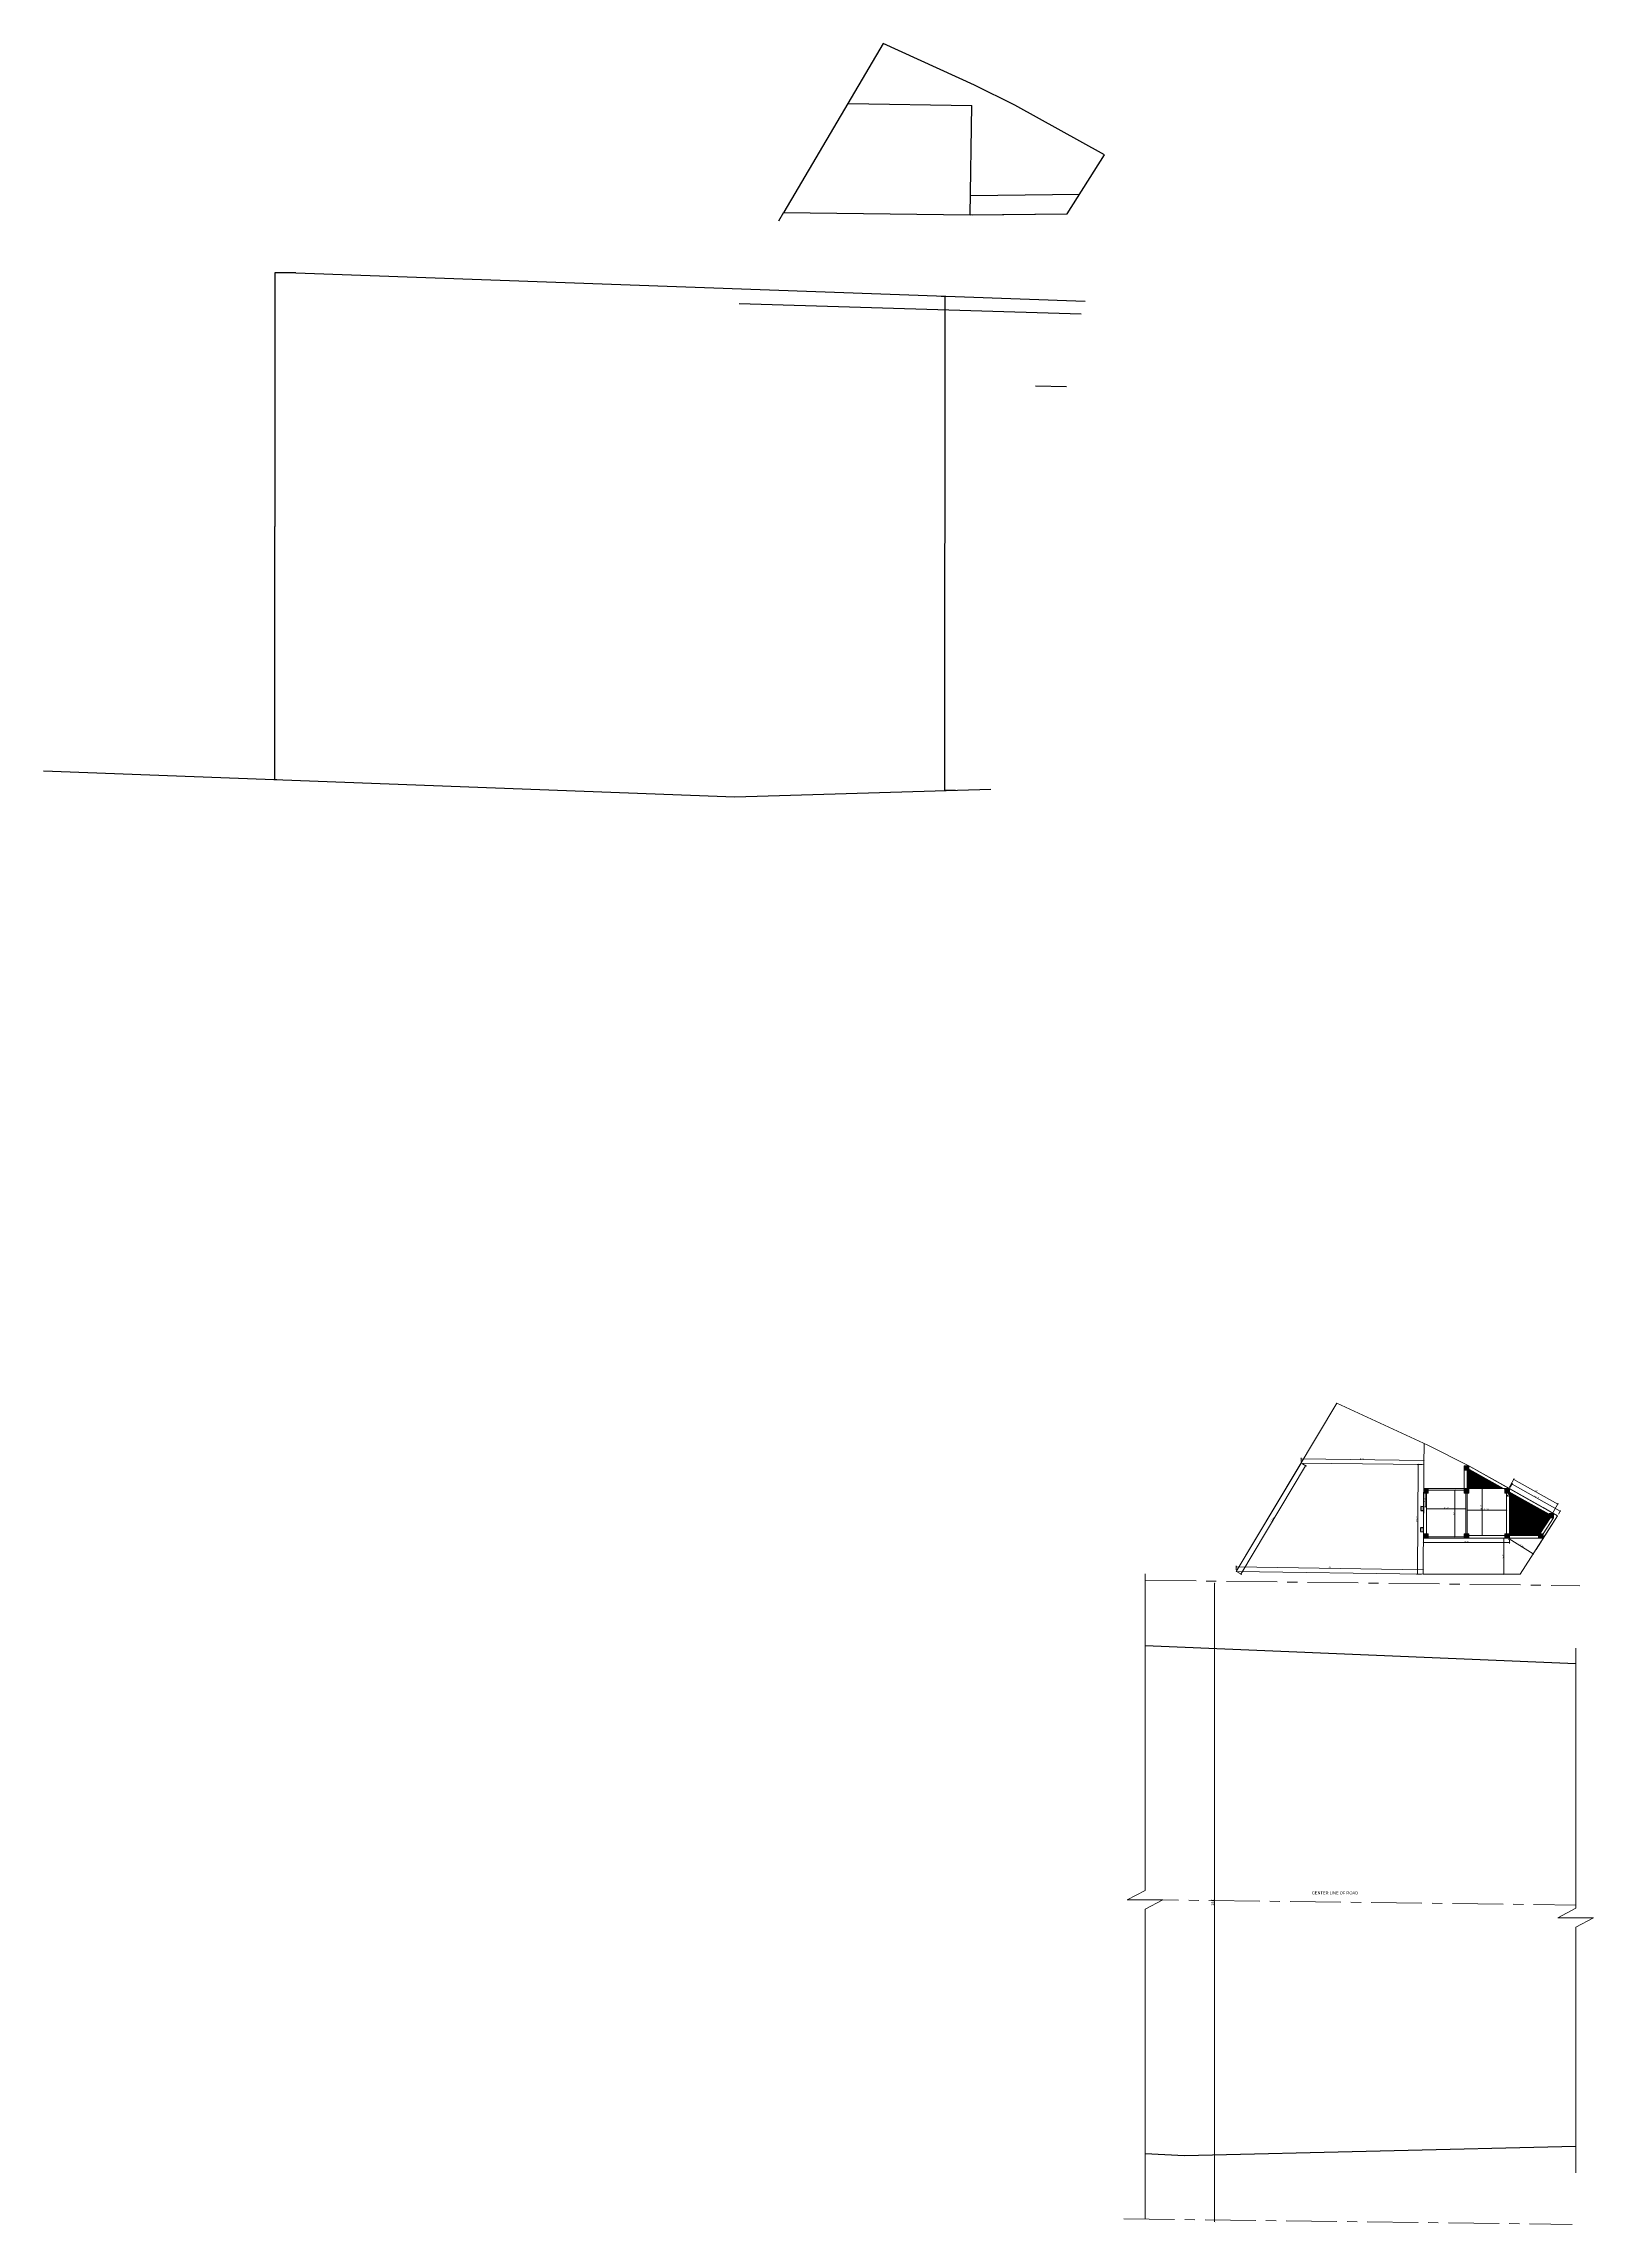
# Model space of a CAD drawing. Header units: inches. Extents: x 4069 to 291496, y -47643 to 12535.
# Drawn here: x 102316 to 107090, y -11357 to -4638 of the extents above; entities that cross this region are included whole.
import ezdxf

# ---------------------------------------------------------------- set-up
doc = ezdxf.new("R2010")
doc.units = ezdxf.units.IN
doc.header["$LTSCALE"] = 5
doc.header["$MEASUREMENT"] = 0
doc.linetypes.add('CENTER', pattern=[2, 1.25, -0.25, 0.25, -0.25])
doc.layers.add('A-WALL', color=7, linetype='Continuous', lineweight=9)
doc.layers.add('DOOR', color=62, linetype='Continuous', lineweight=0)
for name, color, linetype in [('DIM', 5, 'Continuous'), ('TEXT', 6, 'Continuous'), ('WALL', 7, 'Continuous')]:
    doc.layers.add(name, color=color, linetype=linetype)
doc.layers.add('dim line', color=7, linetype='Continuous', lineweight=15, true_color=0xfab2b2)
doc.styles.get("Standard").update_dxf_attribs({"font": 'arial.ttf'})
doc.styles.add('tt', font='stylu.ttf', dxfattribs={"height": 8})
doc.dimstyles.new('Copy(2) of STANDARD', dxfattribs={"dimtxt": 2, "dimasz": 4, "dimexe": 0, "dimexo": 0, "dimgap": 2, "dimtad": 1, "dimdec": 0, "dimzin": 0, "dimdsep": 46, "dimlunit": 3, "dimtxsty": 'tt', "dimblk": 'ARCHTICK', "dimcen": 0.0505, "dimse1": 1, "dimse2": 1, "dimclrd": 5, "dimclre": 5, "dimclrt": 7, "dimadec": 1, "dimazin": 0, "dimtm": 1e-09, "dimtfac": 1, "dimtdec": 0, "dimtofl": 0, "dimtmove": 1, "dimatfit": 3, "dimfxl": 1, "dimtolj": 2, "dimtzin": 0, "dimlwd": 13, "dimarcsym": 0})
doc.dimstyles.get("Standard").update_dxf_attribs({"dimtxt": 0.18, "dimasz": 0.18, "dimexe": 0.18, "dimexo": 0.0625, "dimgap": 0.09, "dimtad": 0, "dimtih": 1, "dimtoh": 1, "dimdec": 4, "dimzin": 0, "dimdsep": 46, "dimtxsty": 'Standard', "dimcen": 0.09, "dimadec": 0, "dimazin": 0, "dimtfac": 1, "dimtdec": 4, "dimtofl": 0, "dimtmove": 0, "dimatfit": 3, "dimfxl": 1, "dimtolj": 1, "dimtzin": 0, "dimarcsym": 0})
doc.dimstyles.new('Standard$0', dxfattribs={"dimtxt": 6, "dimasz": 4, "dimexe": 3, "dimexo": 6, "dimgap": 3, "dimtad": 1, "dimdec": 1, "dimzin": 0, "dimdsep": 46, "dimlunit": 4, "dimtxsty": 'Standard', "dimcen": 0.09, "dimclrd": 6, "dimclre": 6, "dimclrt": 7, "dimadec": 0, "dimazin": 0, "dimtfac": 1, "dimtdec": 1, "dimtix": 1, "dimtofl": 0, "dimtmove": 1, "dimatfit": 3, "dimfxl": 1, "dimtolj": 1, "dimtzin": 0, "dimlwd": 18, "dimlwe": 18, "dimarcsym": 0})
pattern_1 = [(45, (26690.76118, -7671.2329), (-0.08838834765, 0.08838834765), [])]

# ---------------------------------------------------------------- blocks, each defined once
blk = doc.blocks.new('*D2720')
at = {"color": 0, "lineweight": -2, "transparency": 16777216}
for p, q in [((103093.3, -5344.1), (103028.7, -5344.1)), ((103028.8, -5344.3), (103028.8, -6125)), ((103028.8, -6906.2), (103028.8, -6125.4)), ((103035, -6906.3), (103028.7, -6906.3))]:
    blk.add_line(p, q, dxfattribs=at)
at = {"color": 0, "transparency": 16777216}
for points in [[(103028.8, -5344.3), (103028.9, -5344.3), (103028.8, -5344.1)], [(103028.8, -6906.2), (103028.9, -6906.2), (103028.8, -6906.3)]]:
    blk.add_solid(points, dxfattribs=at)
at = {"layer": 'Defpoints', "color": 0, "transparency": 16777216}
for p in [(103093.4, -5344.1, -5.6), (103028.8, -6906.3), (103035.1, -6906.3, 1.5)]:
    blk.add_point(p, dxfattribs=at)
at = {"color": 0, "transparency": 16777216, "insert": (103028.8, -6125.2), "char_height": 0.18, "attachment_point": 5}
blk.add_mtext('\\A1;1562.2656', dxfattribs=at)
blk = doc.blocks.new('*D2721')
at = {"color": 0, "lineweight": -2, "transparency": 16777216}
for p, q in [((105081.7, -5415.3), (105093, -5415.3)), ((105092.9, -5415.5), (105092.9, -6177.2)), ((105092.9, -6939.2), (105092.9, -6177.5)), ((105125.6, -6939.4), (105092.7, -6939.4))]:
    blk.add_line(p, q, dxfattribs=at)
at = {"color": 0, "transparency": 16777216}
for points in [[(105092.8, -5415.5), (105092.9, -5415.5), (105092.9, -5415.3)], [(105092.8, -6939.2), (105092.9, -6939.2), (105092.9, -6939.4)]]:
    blk.add_solid(points, dxfattribs=at)
at = {"layer": 'Defpoints', "color": 0, "transparency": 16777216}
for p in [(105081.6, -5415.3, -47.3), (105092.9, -6939.4), (105125.6, -6939.4, 1.5)]:
    blk.add_point(p, dxfattribs=at)
at = {"color": 0, "transparency": 16777216, "insert": (105092.9, -6177.3), "char_height": 0.18, "attachment_point": 5}
blk.add_mtext('\\A1;1524.0577', dxfattribs=at)
blk = doc.blocks.new('_ArchTick')
at = {"color": 0, "linetype": 'ByBlock', "const_width": 0.15}
blk.add_lwpolyline([(-0.5, -0.5), (0.5, 0.5)], dxfattribs=at)
blk = doc.blocks.new('*D2741')
at = {"layer": 'Defpoints', "color": 0, "ltscale": 5, "transparency": 16777216}
for p in [(106379.5, -9380.8), (105923.7, -11348.7), (106355.2, -11348.7)]:
    blk.add_point(p, dxfattribs=at)
at = {"layer": 'DIM', "color": 5, "lineweight": 13, "ltscale": 5, "transparency": 16777216}
blk.add_line((105923.7, -9380.8), (105923.7, -11348.7), dxfattribs=at)
at = {"layer": 'DIM', "color": 5, "lineweight": 13, "ltscale": 5, "transparency": 16777216, "xscale": 4, "yscale": 4, "zscale": 4}
for p, rotation in [((105923.7, -9380.8), 90), ((105923.7, -11348.7), 270)]:
    blk.add_blockref('_ArchTick', p, dxfattribs=dict(at, rotation=rotation))
at = {"layer": 'DIM', "color": 7, "ltscale": 5, "transparency": 16777216, "insert": (105917.5, -10364.7), "char_height": 8, "attachment_point": 5, "rotation": 90, "style": 'tt'}
blk.add_mtext("\\A2;164'", dxfattribs=at)
blk = doc.blocks.new('oblique')
at = {"color": 0, "lineweight": -2}
blk.add_line((0.25, 0.25), (-0.25, -0.25), dxfattribs=at)
at = {"layer": 'dim line', "lineweight": 9}
for p, q in [((-0.4375, 0), (0.4375, 0)), ((0, 0.4375), (0, -0.4375))]:
    blk.add_line(p, q, dxfattribs=at)
blk = doc.blocks.new('*D2732')
at = {"layer": 'A-WALL', "color": 47, "lineweight": 0, "ltscale": 5, "transparency": 16777216}
for p, q in [((106826.1, -9243), (106812, -9243)), ((106826.1, -9353.6), (106812, -9353.6))]:
    blk.add_line(p, q, dxfattribs=at)
at = {"layer": 'A-WALL', "color": 33, "lineweight": 0, "ltscale": 5, "transparency": 16777216}
blk.add_line((106815, -9243), (106815, -9353.6), dxfattribs=at)
at = {"layer": 'Defpoints', "color": 0, "ltscale": 5, "transparency": 16777216}
for p in [(106831.1, -9243, -58.2), (106815, -9353.6), (106831.1, -9353.6, -58.2)]:
    blk.add_point(p, dxfattribs=at)
at = {"layer": 'A-WALL', "color": 33, "lineweight": 0, "ltscale": 5, "transparency": 16777216, "xscale": 2, "yscale": 2, "zscale": 2}
for p, rotation in [((106815, -9243), 90), ((106815, -9353.6), 270)]:
    blk.add_blockref('oblique', p, dxfattribs=dict(at, rotation=rotation))
at = {"layer": 'A-WALL', "color": 7, "ltscale": 5, "transparency": 16777216, "insert": (106812.2, -9298.3), "char_height": 4.5, "attachment_point": 5, "rotation": 90}
blk.add_mtext('\\A1;9\'-3"', dxfattribs=at)
blk = doc.blocks.new('_OBLIQUE')
at = {"color": 0, "linetype": 'ByBlock'}
blk.add_line((-0.5, -0.5), (0.5, 0.5), dxfattribs=at)
blk = doc.blocks.new('*D2733')
at = {"layer": 'A-WALL', "color": 47, "lineweight": 0, "ltscale": 5, "transparency": 16777216}
for p, q in [((106834.5, -9085.7), (106841.3, -9073.6)), ((106982.8, -9168.9), (106989.5, -9156.9))]:
    blk.add_line(p, q, dxfattribs=at)
at = {"layer": 'A-WALL', "color": 33, "lineweight": 0, "ltscale": 5, "transparency": 16777216}
blk.add_line((106839.8, -9076.3), (106988.1, -9159.5), dxfattribs=at)
at = {"layer": 'Defpoints', "color": 0, "ltscale": 5, "transparency": 16777216}
for p in [(106832.1, -9090, -58.2), (106980.3, -9173.3, -58.2), (106988.1, -9159.5)]:
    blk.add_point(p, dxfattribs=at)
at = {"layer": 'A-WALL', "color": 33, "lineweight": 0, "ltscale": 5, "transparency": 16777216, "xscale": 2, "yscale": 2, "zscale": 2}
for p, rotation in [((106839.8, -9076.3), 150.6791819765451), ((106988.1, -9159.5), 330.6791819765451)]:
    blk.add_blockref('oblique', p, dxfattribs=dict(at, rotation=rotation))
at = {"layer": 'A-WALL', "color": 7, "ltscale": 5, "transparency": 16777216, "insert": (106915.3, -9115.5), "char_height": 4.5, "attachment_point": 5, "rotation": 330.67918}
blk.add_mtext('\\A1;14\'-2"', dxfattribs=at)
blk = doc.blocks.new('*D2734')
at = {"layer": 'A-WALL', "color": 47, "lineweight": 0, "ltscale": 5, "transparency": 16777216}
for p, q in [((106634.1, -9094.5), (106667, -9094.5)), ((106634.1, -9238.5), (106667, -9238.5))]:
    blk.add_line(p, q, dxfattribs=at)
at = {"layer": 'A-WALL', "color": 33, "lineweight": 0, "ltscale": 5, "transparency": 16777216}
blk.add_line((106664, -9094.5), (106664, -9238.5), dxfattribs=at)
at = {"layer": 'Defpoints', "color": 0, "ltscale": 5, "transparency": 16777216}
for p in [(106629.1, -9094.5, -58.2), (106629.1, -9238.5, -58.2), (106664, -9238.5)]:
    blk.add_point(p, dxfattribs=at)
at = {"layer": 'A-WALL', "color": 33, "lineweight": 0, "ltscale": 5, "transparency": 16777216, "xscale": 2, "yscale": 2, "zscale": 2}
for p, rotation in [((106664, -9094.5), 90), ((106664, -9238.5), 270)]:
    blk.add_blockref('oblique', p, dxfattribs=dict(at, rotation=rotation))
at = {"layer": 'A-WALL', "color": 7, "ltscale": 5, "transparency": 16777216, "insert": (106661.2, -9166.5), "char_height": 4.5, "attachment_point": 5, "rotation": 90}
blk.add_mtext("\\A1;12'", dxfattribs=at)
blk = doc.blocks.new('*D2735')
at = {"layer": 'A-WALL', "color": 47, "lineweight": 0, "ltscale": 5, "transparency": 16777216}
for p, q in [((106576.4, -9161.5), (106576.4, -9149.7)), ((106697.3, -9161.5), (106697.3, -9149.7))]:
    blk.add_line(p, q, dxfattribs=at)
at = {"layer": 'A-WALL', "color": 33, "lineweight": 0, "ltscale": 5, "transparency": 16777216}
blk.add_line((106576.4, -9152.7), (106697.3, -9152.7), dxfattribs=at)
at = {"layer": 'Defpoints', "color": 0, "ltscale": 5, "transparency": 16777216}
for p in [(106576.4, -9166.5, -58.2), (106697.3, -9152.7), (106697.3, -9166.5, -58.2)]:
    blk.add_point(p, dxfattribs=at)
at = {"layer": 'A-WALL', "color": 33, "lineweight": 0, "ltscale": 5, "transparency": 16777216, "xscale": 2, "yscale": 2, "zscale": 2, "rotation": 180}
blk.add_blockref('oblique', (106576.4, -9152.7), dxfattribs=at)
at = {"layer": 'A-WALL', "color": 33, "lineweight": 0, "ltscale": 5, "transparency": 16777216, "xscale": 2, "yscale": 2, "zscale": 2}
blk.add_blockref('oblique', (106697.3, -9152.7), dxfattribs=at)
at = {"layer": 'A-WALL', "color": 7, "ltscale": 5, "transparency": 16777216, "insert": (106636.8, -9149.9), "char_height": 4.5, "attachment_point": 5}
blk.add_mtext('\\A1;10\'-1"', dxfattribs=at)
blk = doc.blocks.new('*D2736')
at = {"layer": 'A-WALL', "color": 33, "lineweight": 0, "ltscale": 5, "transparency": 16777216}
blk.add_line((106701.8, -9156.5), (106823.1, -9156.5), dxfattribs=at)
at = {"layer": 'A-WALL', "color": 47, "lineweight": 0, "ltscale": 5, "transparency": 16777216}
for p, q in [((106701.8, -9157.7), (106701.8, -9159.5)), ((106823.1, -9157.7), (106823.1, -9159.5))]:
    blk.add_line(p, q, dxfattribs=at)
at = {"layer": 'Defpoints', "color": 0, "ltscale": 5, "transparency": 16777216}
for p in [(106701.8, -9152.7, -58.2), (106823.1, -9152.7, -58.2), (106823.1, -9156.5)]:
    blk.add_point(p, dxfattribs=at)
at = {"layer": 'A-WALL', "color": 33, "lineweight": 0, "ltscale": 5, "transparency": 16777216, "xscale": 2, "yscale": 2, "zscale": 2, "rotation": 180}
blk.add_blockref('oblique', (106701.8, -9156.5), dxfattribs=at)
at = {"layer": 'A-WALL', "color": 33, "lineweight": 0, "ltscale": 5, "transparency": 16777216, "xscale": 2, "yscale": 2, "zscale": 2}
blk.add_blockref('oblique', (106823.1, -9156.5), dxfattribs=at)
at = {"layer": 'A-WALL', "color": 7, "ltscale": 5, "transparency": 16777216, "insert": (106762.4, -9153.7), "char_height": 4.5, "attachment_point": 5}
blk.add_mtext('\\A1;10\'-1"', dxfattribs=at)
blk = doc.blocks.new('*D2737')
at = {"layer": 'A-WALL', "color": 47, "lineweight": 0, "ltscale": 5, "transparency": 16777216}
for p, q in [((106759.9, -9062.6), (106744.8, -9062.6)), ((106755, -9234), (106744.8, -9234))]:
    blk.add_line(p, q, dxfattribs=at)
at = {"layer": 'A-WALL', "color": 33, "lineweight": 0, "ltscale": 5, "transparency": 16777216}
blk.add_line((106747.8, -9234), (106747.8, -9062.6), dxfattribs=at)
at = {"layer": 'Defpoints', "color": 0, "ltscale": 5, "transparency": 16777216}
for p in [(106747.8, -9062.6), (106764.9, -9062.6, -58.2), (106760, -9234, -58.2)]:
    blk.add_point(p, dxfattribs=at)
at = {"layer": 'A-WALL', "color": 33, "lineweight": 0, "ltscale": 5, "transparency": 16777216, "xscale": 2, "yscale": 2, "zscale": 2}
for p, rotation in [((106747.8, -9062.6), 90), ((106747.8, -9234), 270)]:
    blk.add_blockref('oblique', p, dxfattribs=dict(at, rotation=rotation))
at = {"layer": 'A-WALL', "color": 7, "ltscale": 5, "transparency": 16777216, "insert": (106745, -9148.3), "char_height": 4.5, "attachment_point": 5, "rotation": 90}
blk.add_mtext('\\A1;14\'-3"', dxfattribs=at)
blk = doc.blocks.new('*D2746')
at = {"layer": 'A-WALL', "color": 47, "lineweight": 0, "ltscale": 5, "transparency": 16777216}
for p, q in [((106832.1, -9229), (106832.1, -9221.8)), ((106921.9, -9229), (106921.9, -9221.8))]:
    blk.add_line(p, q, dxfattribs=at)
at = {"layer": 'A-WALL', "color": 33, "lineweight": 0, "ltscale": 5, "transparency": 16777216}
blk.add_line((106921.9, -9224.8), (106832.1, -9224.8), dxfattribs=at)
at = {"layer": 'Defpoints', "color": 0, "ltscale": 5, "transparency": 16777216}
for p in [(106832.1, -9224.8), (106832.1, -9234, -58.2), (106921.9, -9234, -58.2)]:
    blk.add_point(p, dxfattribs=at)
at = {"layer": 'A-WALL', "color": 33, "lineweight": 0, "ltscale": 5, "transparency": 16777216, "xscale": 2, "yscale": 2, "zscale": 2, "rotation": 180}
blk.add_blockref('oblique', (106832.1, -9224.8), dxfattribs=at)
at = {"layer": 'A-WALL', "color": 33, "lineweight": 0, "ltscale": 5, "transparency": 16777216, "xscale": 2, "yscale": 2, "zscale": 2}
blk.add_blockref('oblique', (106921.9, -9224.8), dxfattribs=at)
at = {"layer": 'A-WALL', "color": 7, "ltscale": 5, "transparency": 16777216, "insert": (106877, -9222), "char_height": 4.5, "attachment_point": 5}
blk.add_mtext('\\A1;7\'-6"', dxfattribs=at)
blk = doc.blocks.new('*D2739')
at = {"layer": 'A-WALL', "color": 47, "lineweight": 0, "ltscale": 5, "transparency": 16777216}
for p, q in [((106829.4, -9247.2), (106829.7, -9246.7)), ((106903.2, -9294.3), (106903.5, -9293.8))]:
    blk.add_line(p, q, dxfattribs=at)
at = {"layer": 'A-WALL', "color": 33, "lineweight": 0, "ltscale": 5, "transparency": 16777216}
blk.add_line((106831.3, -9244.2), (106905.1, -9291.2), dxfattribs=at)
at = {"layer": 'Defpoints', "color": 0, "ltscale": 5, "transparency": 16777216}
for p in [(106832.1, -9243, -58.2), (106905.1, -9291.2), (106905.9, -9290.1, -58.2)]:
    blk.add_point(p, dxfattribs=at)
at = {"layer": 'A-WALL', "color": 33, "lineweight": 0, "ltscale": 5, "transparency": 16777216, "xscale": 2, "yscale": 2, "zscale": 2}
for p, rotation in [((106831.3, -9244.2), 147.4840471670219), ((106905.1, -9291.2), 327.4840471670219)]:
    blk.add_blockref('oblique', p, dxfattribs=dict(at, rotation=rotation))
at = {"layer": 'A-WALL', "color": 7, "ltscale": 5, "transparency": 16777216, "insert": (106869.7, -9265.4), "char_height": 4.5, "attachment_point": 5, "rotation": 327.48405}
blk.add_mtext('\\A1;7\'-4"', dxfattribs=at)
blk = doc.blocks.new('*D2743')
at = {"layer": 'A-WALL', "color": 47, "lineweight": 0, "ltscale": 5, "transparency": 16777216}
for p, q in [((106888, -9134.6), (106866, -9134.6)), ((106872, -9234), (106866, -9234))]:
    blk.add_line(p, q, dxfattribs=at)
at = {"layer": 'A-WALL', "color": 33, "lineweight": 0, "ltscale": 5, "transparency": 16777216}
blk.add_line((106869, -9134.6), (106869, -9234), dxfattribs=at)
at = {"layer": 'Defpoints', "color": 0, "ltscale": 5, "transparency": 16777216}
for p in [(106893, -9134.6, -58.2), (106869, -9234), (106877, -9234, -58.2)]:
    blk.add_point(p, dxfattribs=at)
at = {"layer": 'A-WALL', "color": 33, "lineweight": 0, "ltscale": 5, "transparency": 16777216, "xscale": 2, "yscale": 2, "zscale": 2}
for p, rotation in [((106869, -9134.6), 90), ((106869, -9234), 270)]:
    blk.add_blockref('oblique', p, dxfattribs=dict(at, rotation=rotation))
at = {"layer": 'A-WALL', "color": 7, "ltscale": 5, "transparency": 16777216, "insert": (106866.2, -9184.3), "char_height": 4.5, "attachment_point": 5, "rotation": 90}
blk.add_mtext('\\A1;8\'-3"', dxfattribs=at)
blk = doc.blocks.new('*D2744')
at = {"layer": 'A-WALL', "color": 47, "lineweight": 0, "ltscale": 5, "transparency": 16777216}
for p, q in [((106829.6, -9104.7), (106824.4, -9114)), ((106951.5, -9173.2), (106946.3, -9182.4))]:
    blk.add_line(p, q, dxfattribs=at)
at = {"layer": 'A-WALL', "color": 33, "lineweight": 0, "ltscale": 5, "transparency": 16777216}
blk.add_line((106825.9, -9111.4), (106947.8, -9179.8), dxfattribs=at)
at = {"layer": 'Defpoints', "color": 0, "ltscale": 5, "transparency": 16777216}
for p in [(106832.1, -9100.3, -58.2), (106947.8, -9179.8), (106954, -9168.8, -58.2)]:
    blk.add_point(p, dxfattribs=at)
at = {"layer": 'A-WALL', "color": 33, "lineweight": 0, "ltscale": 5, "transparency": 16777216, "xscale": 2, "yscale": 2, "zscale": 2}
for p, rotation in [((106825.9, -9111.4), 150.6791819765457), ((106947.8, -9179.8), 330.6791819765457)]:
    blk.add_blockref('oblique', p, dxfattribs=dict(at, rotation=rotation))
at = {"layer": 'A-WALL', "color": 7, "ltscale": 5, "transparency": 16777216, "insert": (106888.2, -9143.2), "char_height": 4.5, "attachment_point": 5, "rotation": 330.67918}
blk.add_mtext('\\A1;11\'-8"', dxfattribs=at)
blk = doc.blocks.new('*D2740')
at = {"layer": 'A-WALL', "color": 47, "lineweight": 0, "ltscale": 5, "transparency": 16777216}
for p, q in [((106827.5, -9092.7), (106846.5, -9058.8)), ((106963.4, -9169), (106982.4, -9135.1))]:
    blk.add_line(p, q, dxfattribs=at)
at = {"layer": 'A-WALL', "color": 33, "lineweight": 0, "ltscale": 5, "transparency": 16777216}
blk.add_line((106845.1, -9061.4), (106981, -9137.7), dxfattribs=at)
at = {"layer": 'Defpoints', "color": 0, "ltscale": 5, "transparency": 16777216}
for p in [(106825.1, -9097, -58.2), (106981, -9137.7), (106961, -9173.3, -58.2)]:
    blk.add_point(p, dxfattribs=at)
at = {"layer": 'A-WALL', "color": 33, "lineweight": 0, "ltscale": 5, "transparency": 16777216, "xscale": 2, "yscale": 2, "zscale": 2}
for p, rotation in [((106845.1, -9061.4), 150.6791819765482), ((106981, -9137.7), 330.6791819765483)]:
    blk.add_blockref('oblique', p, dxfattribs=dict(at, rotation=rotation))
at = {"layer": 'A-WALL', "color": 7, "ltscale": 5, "transparency": 16777216, "insert": (106914.4, -9097.1), "char_height": 4.5, "attachment_point": 5, "rotation": 330.67918}
blk.add_mtext("\\A1;13'", dxfattribs=at)
blk = doc.blocks.new('*D2745')
at = {"layer": 'A-WALL', "color": 47, "lineweight": 0, "ltscale": 5, "transparency": 16777216}
for p, q in [((106566.9, -9248), (106566.9, -9259)), ((106832.1, -9248), (106832.1, -9259))]:
    blk.add_line(p, q, dxfattribs=at)
at = {"layer": 'A-WALL', "color": 33, "lineweight": 0, "ltscale": 5, "transparency": 16777216}
blk.add_line((106566.9, -9256), (106832.1, -9256), dxfattribs=at)
at = {"layer": 'Defpoints', "color": 0, "ltscale": 5, "transparency": 16777216}
for p in [(106566.9, -9243, -58.2), (106832.1, -9243, -58.2), (106832.1, -9256)]:
    blk.add_point(p, dxfattribs=at)
at = {"layer": 'A-WALL', "color": 33, "lineweight": 0, "ltscale": 5, "transparency": 16777216, "xscale": 2, "yscale": 2, "zscale": 2, "rotation": 180}
blk.add_blockref('oblique', (106566.9, -9256), dxfattribs=at)
at = {"layer": 'A-WALL', "color": 33, "lineweight": 0, "ltscale": 5, "transparency": 16777216, "xscale": 2, "yscale": 2, "zscale": 2}
blk.add_blockref('oblique', (106832.1, -9256), dxfattribs=at)
at = {"layer": 'A-WALL', "color": 7, "ltscale": 5, "transparency": 16777216, "insert": (106699.5, -9253.2), "char_height": 4.5, "attachment_point": 5}
blk.add_mtext('\\A1;22\'-1"', dxfattribs=at)
blk = doc.blocks.new('*D2738')
at = {"layer": 'A-WALL', "color": 47, "lineweight": 0, "ltscale": 5, "transparency": 16777216}
for p, q in [((106571.8, -9104), (106571.2, -9104)), ((106571.8, -9145.7), (106571.2, -9145.7))]:
    blk.add_line(p, q, dxfattribs=at)
at = {"layer": 'A-WALL', "color": 33, "lineweight": 0, "ltscale": 5, "transparency": 16777216}
blk.add_line((106574.2, -9104), (106574.2, -9145.7), dxfattribs=at)
at = {"layer": 'Defpoints', "color": 0, "ltscale": 5, "transparency": 16777216}
for p in [(106576.8, -9104, -58.2), (106574.2, -9145.7), (106576.8, -9145.7, -58.2)]:
    blk.add_point(p, dxfattribs=at)
at = {"layer": 'A-WALL', "color": 33, "lineweight": 0, "ltscale": 5, "transparency": 16777216, "xscale": 2, "yscale": 2, "zscale": 2}
for p, rotation in [((106574.2, -9104), 90), ((106574.2, -9145.7), 270)]:
    blk.add_blockref('oblique', p, dxfattribs=dict(at, rotation=rotation))
at = {"layer": 'A-WALL', "color": 7, "ltscale": 5, "transparency": 16777216, "insert": (106571.4, -9124.9), "char_height": 4.5, "attachment_point": 5, "rotation": 90}
blk.add_mtext('\\A1;3\'-6"', dxfattribs=at)
blk = doc.blocks.new('*D2747')
at = {"layer": 'A-WALL', "color": 47, "lineweight": 0, "ltscale": 5, "transparency": 16777216}
for p, q in [((106190, -9006.1), (106190.1, -8995.4)), ((106568.5, -9010.6), (106568.6, -8999.9))]:
    blk.add_line(p, q, dxfattribs=at)
at = {"layer": 'A-WALL', "color": 33, "lineweight": 0, "ltscale": 5, "transparency": 16777216}
blk.add_line((106568.6, -9002.9), (106190.1, -8998.4), dxfattribs=at)
at = {"layer": 'Defpoints', "color": 0, "ltscale": 5, "transparency": 16777216}
for p in [(106190.1, -8998.4), (106189.9, -9011.1, -58.2), (106568.4, -9015.6, -58.2)]:
    blk.add_point(p, dxfattribs=at)
at = {"layer": 'A-WALL', "color": 33, "lineweight": 0, "ltscale": 5, "transparency": 16777216, "xscale": 2, "yscale": 2, "zscale": 2}
for p, rotation in [((106190.1, -8998.4), 179.3189926732725), ((106568.6, -9002.9), 359.3189926732724)]:
    blk.add_blockref('oblique', p, dxfattribs=dict(at, rotation=rotation))
at = {"layer": 'A-WALL', "color": 7, "ltscale": 5, "transparency": 16777216, "insert": (106379.4, -8997.8), "char_height": 4.5, "attachment_point": 5, "rotation": 359.31899}
blk.add_mtext('\\A1;31\'-7"', dxfattribs=at)
blk = doc.blocks.new('*D2748')
at = {"layer": 'A-WALL', "color": 33, "lineweight": 0, "ltscale": 5, "transparency": 16777216}
blk.add_line((106204.1, -9019.6), (106004.4, -9353.5), dxfattribs=at)
at = {"layer": 'A-WALL', "color": 47, "lineweight": 0, "ltscale": 5, "transparency": 16777216}
for p, q in [((106194.2, -9013.7), (106206.7, -9021.1)), ((105994.6, -9347.5), (106007, -9355))]:
    blk.add_line(p, q, dxfattribs=at)
at = {"layer": 'Defpoints', "color": 0, "ltscale": 5, "transparency": 16777216}
for p in [(106189.9, -9011.1, -58.2), (105990.3, -9345, -58.2), (106004.4, -9353.5)]:
    blk.add_point(p, dxfattribs=at)
at = {"layer": 'A-WALL', "color": 33, "lineweight": 0, "ltscale": 5, "transparency": 16777216, "xscale": 2, "yscale": 2, "zscale": 2}
for p, rotation in [((106204.1, -9019.6), 59.11731704924701), ((106004.4, -9353.5), 239.117317049247)]:
    blk.add_blockref('oblique', p, dxfattribs=dict(at, rotation=rotation))
at = {"layer": 'A-WALL', "color": 7, "ltscale": 5, "transparency": 16777216, "insert": (106101.9, -9185.1), "char_height": 4.5, "attachment_point": 5, "rotation": 59.11732}
blk.add_mtext('\\A1;32\'-5"', dxfattribs=at)
blk = doc.blocks.new('*D2749')
at = {"layer": 'A-WALL', "color": 47, "lineweight": 0, "ltscale": 5, "transparency": 16777216}
for p, q in [((105990.3, -9340), (105990.5, -9328.1)), ((106566.3, -9348.6), (106566.5, -9336.7))]:
    blk.add_line(p, q, dxfattribs=at)
at = {"layer": 'A-WALL', "color": 33, "lineweight": 0, "ltscale": 5, "transparency": 16777216}
blk.add_line((105990.5, -9331.1), (106566.4, -9339.7), dxfattribs=at)
at = {"layer": 'Defpoints', "color": 0, "ltscale": 5, "transparency": 16777216}
for p in [(106566.4, -9339.7), (105990.3, -9345, -58.2), (106566.2, -9353.6, -58.2)]:
    blk.add_point(p, dxfattribs=at)
at = {"layer": 'A-WALL', "color": 33, "lineweight": 0, "ltscale": 5, "transparency": 16777216, "xscale": 2, "yscale": 2, "zscale": 2}
for p, rotation in [((105990.5, -9331.1), 179.1401444559383), ((106566.4, -9339.7), 359.1401444559383)]:
    blk.add_blockref('oblique', p, dxfattribs=dict(at, rotation=rotation))
at = {"layer": 'A-WALL', "color": 7, "ltscale": 5, "transparency": 16777216, "insert": (106278.5, -9332.6), "char_height": 4.5, "attachment_point": 5, "rotation": 359.14014}
blk.add_mtext("\\A1;48'", dxfattribs=at)
blk = doc.blocks.new('*D2750')
at = {"layer": 'A-WALL', "color": 47, "lineweight": 0, "ltscale": 5, "transparency": 16777216}
for p, q in [((106563.4, -9015.6), (106547.6, -9015.5)), ((106561.2, -9353.6), (106545.4, -9353.5))]:
    blk.add_line(p, q, dxfattribs=at)
at = {"layer": 'A-WALL', "color": 33, "lineweight": 0, "ltscale": 5, "transparency": 16777216}
blk.add_line((106548.4, -9353.5), (106550.6, -9015.5), dxfattribs=at)
at = {"layer": 'Defpoints', "color": 0, "ltscale": 5, "transparency": 16777216}
for p in [(106550.6, -9015.5), (106568.4, -9015.6, -58.2), (106566.2, -9353.6, -58.2)]:
    blk.add_point(p, dxfattribs=at)
at = {"layer": 'A-WALL', "color": 33, "lineweight": 0, "ltscale": 5, "transparency": 16777216, "xscale": 2, "yscale": 2, "zscale": 2}
for p, rotation in [((106550.6, -9015.5), 89.62590714723008), ((106548.4, -9353.5), 269.6259071472301)]:
    blk.add_blockref('oblique', p, dxfattribs=dict(at, rotation=rotation))
at = {"layer": 'A-WALL', "color": 7, "ltscale": 5, "transparency": 16777216, "insert": (106546.7, -9184.5), "char_height": 4.5, "attachment_point": 5, "rotation": 89.62591}
blk.add_mtext('\\A1;28\'-2"', dxfattribs=at)

msp = doc.modelspace()

# ---------------------------------------------------------------- hatches: boundary and pattern name
at = {"layer": 'A-WALL', "ltscale": 5}
h = msp.add_hatch(dxfattribs=at)
h.set_pattern_fill('ANSI31', color=256)
h.set_pattern_definition([(45, (82270.43944, -10672.22059), (-0.08838834765, 0.08838834765), [])])
h.paths.add_polyline_path([(106706.51746, -9019.49945), (106692.51746, -9019.49945), (106692.51746, -9033.49945), (106706.51746, -9033.49945)])
h = msp.add_hatch(dxfattribs=at)
h.set_pattern_fill('ANSI31', color=256)
h.set_pattern_definition(pattern_1)
h.paths.add_polyline_path([(106706.51746, -9029.82184), (106706.51746, -9033.49945), (106701.51746, -9033.49945), (106701.51746, -9090.02425), (106813.70562, -9090.02425)])
h = msp.add_hatch(dxfattribs=at)
h.set_pattern_fill('ANSI31', color=256)
h.set_pattern_definition([(45, (82255.46662, -10742.74539), (-0.08838834765, 0.08838834765), [])])
h.paths.add_polyline_path([(106581.92352, -9104.02425), (106581.92352, -9090.02425), (106567.92352, -9090.02425), (106567.92352, -9104.02425)])
h = msp.add_hatch(dxfattribs=at)
h.set_pattern_fill('ANSI31', color=256)
h.set_pattern_definition([(45, (82270.43944, -10742.74539), (-0.08838834765, 0.08838834765), [])])
h.paths.add_polyline_path([(106706.51746, -9090.02425), (106692.51746, -9090.02425), (106692.51746, -9104.02425), (106706.51746, -9104.02425)])
h = msp.add_hatch(dxfattribs=at)
h.set_pattern_fill('ANSI31', color=256)
h.set_pattern_definition([(45, (82286.38511, -10742.74539), (-0.08838834765, 0.08838834765), [])])
h.paths.add_polyline_path([(106832.08425, -9104.02425), (106832.08425, -9090.02425), (106818.08425, -9090.02425), (106818.08425, -9104.02425)])
h = msp.add_hatch(dxfattribs=at)
h.set_pattern_fill('ANSI31', color=256)
h.set_pattern_definition(pattern_1)
h.paths.add_polyline_path([(106957.1907, -9180.34521), (106953.97089, -9180.34521), (106953.97089, -9168.80447), (106832.08425, -9100.34664), (106832.08425, -9104.02425), (106832.08425, -9234.02425), (106921.87517, -9234.02425), (106921.87517, -9229.02425), (106925.09499, -9229.02425)])
h.paths.add_polyline_path([(106869.59431, -9226.6681), (106884.36204, -9226.6681), (106884.36204, -9217.3949), (106869.59431, -9217.3949)], flags=24)
h.paths.add_polyline_path([(106870.90447, -9191.66382), (106870.90447, -9176.89608), (106861.63128, -9176.89608), (106861.63128, -9191.66382)], flags=24)
h.paths.add_polyline_path([(106877.78845, -9142.66204), (106893.71266, -9151.6059), (106898.25374, -9143.52068), (106882.32953, -9134.57682)], flags=24)
h = msp.add_hatch(dxfattribs=at)
h.set_pattern_fill('ANSI31', color=256)
h.set_pattern_definition([(45, (82422.27176, -10670.06635), (-0.08838834765, 0.08838834765), [])])
h.paths.add_polyline_path([(106953.97089, -9166.34521), (106953.97089, -9180.34521), (106967.97089, -9180.34521), (106967.97089, -9166.34521)])
h = msp.add_hatch(dxfattribs=at)
h.set_pattern_fill('ANSI31', color=256)
h.set_pattern_definition([(45, (82254.55905, -10732.7456), (-0.08838834765, 0.08838834765), [])])
h.paths.add_polyline_path([(106567.01596, -9229.02446), (106567.01596, -9243.02446), (106581.01596, -9243.02446), (106581.01596, -9229.02446)])
h = msp.add_hatch(dxfattribs=at)
h.set_pattern_fill('ANSI31', color=256)
h.set_pattern_definition([(45, (82270.43944, -10732.74539), (-0.08838834765, 0.08838834765), [])])
h.paths.add_polyline_path([(106706.51746, -9229.02425), (106692.51746, -9229.02425), (106692.51746, -9243.02425), (106706.51746, -9243.02425)])
h = msp.add_hatch(dxfattribs=at)
h.set_pattern_fill('ANSI31', color=256)
h.set_pattern_definition([(45, (82286.38511, -10732.74539), (-0.08838834765, 0.08838834765), [])])
h.paths.add_polyline_path([(106818.08425, -9229.02425), (106818.08425, -9243.02425), (106832.08425, -9243.02425), (106832.08425, -9229.02425)])
h = msp.add_hatch(dxfattribs=at)
h.set_pattern_fill('ANSI31', color=256)
h.set_pattern_definition([(45, (82390.17604, -10732.74539), (-0.08838834765, 0.08838834765), [])])
h.paths.add_polyline_path([(106921.87517, -9229.02425), (106921.87517, -9243.02425), (106935.87517, -9243.02425), (106935.87517, -9229.02425)])

# ---------------------------------------------------------------- linework, layer by layer
for p, q in [((104794.17696, -4821.79303, -58.16904), (105176.12782, -4828.7722, -58.16904)), ((105170.81369, -5165.39198, -58.16904), (105176.12782, -4828.7722, -58.16904)), ((105171.75991, -5105.45449, 0.90318), (105508.08989, -5101.18385, -65.97681)), ((104580.65053, -5183.25239, -13.8777), (104596.24108, -5156.99254, -13.8777)), ((105177.06369, -5165.39198), (105469.58755, -5161.67758, -58.16904)), ((103093.36706, -5344.07916, -5.60998), (105525.09936, -5431.20514, -56.63361)), ((105512.10723, -5471.08703, -55.88558), (104458.60329, -5439.66971, -59.35014)), ((105467.42219, -5695.02404, -65.96432), (105371.67416, -5693.05554, -65.57061)), ((104445.88675, -6959.00043, 1.516), (102316.12296, -6879.51224, 1.516)), ((105233.99699, -6936.24452, 1.516), (104445.88675, -6959.00043, 1.516)), ((105710.0287, -9573.40367, -31.2793), (107036.78321, -9628.37839, -59.12383)), ((105830.37844, -11145.1914, 1.516), (105710.0287, -11140.02479, 1.516)), ((107036.78321, -11117.11612, 1.516), (105830.37844, -11145.1914, 1.516))]:
    msp.add_line(p, q)
at = {"elevation": -58.16904}
msp.add_lwpolyline([(104595.692, -5157.91738), (105170.81369, -5165.39198), (105469.58755, -5161.67758), (105584.78108, -4980.68895), (105307.8234, -4827.16844), (105184.11355, -4765.93021), (104902.91267, -4637.65178), (104596.24108, -5156.99254)], dxfattribs=at)
at = {"layer": 'A-WALL', "ltscale": 5}
for p, q in [((106568.40928, -9015.62637), (106568.83311, -8950.71521)), ((106692.51746, -9090.02425), (106692.51746, -9033.49945)), ((106701.51746, -9090.02425), (106701.51746, -9033.49945)), ((106702.11016, -9027.34647), (106827.67695, -9097.87127)), ((106706.51746, -9019.49945), (106832.08425, -9090.02425)), ((106576.83231, -9104.02425), (106575.95086, -9229.02425)), ((106581.92352, -9094.52425), (106692.51746, -9094.52425)), ((106697.26746, -9104.02425), (106697.26746, -9229.02425)), ((106701.76746, -9104.02425), (106701.76746, -9229.02425)), ((106823.08425, -9229.02425), (106823.08425, -9104.02425)), ((106935.87517, -9148.3186), (106832.08425, -9090.02425)), ((106953.97089, -9168.80447), (106832.08425, -9100.34664)), ((106913.81786, -9277.62603), (106980.33013, -9173.2868)), ((106925.09499, -9229.02425), (106960.4571, -9175.39112)), ((106935.87517, -9243.02425), (106980.33013, -9173.2868)), ((106935.87517, -9229.02425), (106967.97089, -9180.34521)), ((106580.95067, -9238.52425), (106692.51746, -9238.52425)), ((106706.51746, -9234.02425), (106818.08425, -9234.02425)), ((106832.08425, -9234.02425), (106921.87517, -9234.02425)), ((106832.08425, -9243.02425), (106935.87517, -9243.02425)), ((106566.20245, -9353.61917), (106865.37514, -9353.61917)), ((106566.20245, -9353.61917), (106715.78879, -9353.61917))]:
    msp.add_line(p, q, dxfattribs=at)
at = {"layer": 'A-WALL', "linetype": 'CENTER', "ltscale": 25}
for p, q in [((105710.0287, -9372.5764), (107048.90443, -9389.07033)), ((105656.20899, -10355.98804), (107036.78321, -10372.99567)), ((105644.08777, -11339.91338), (107024.66199, -11356.92101))]:
    msp.add_line(p, q, dxfattribs=at)
at = {"layer": 'A-WALL', "ltscale": 5, "elevation": -58.16904}
for points in [[(106300.39283, -8826.4377), (105990.26731, -9344.97528), (106566.20245, -9353.61917), (106865.37514, -9353.61917), (106980.33013, -9173.2868), (106704.23624, -9018.2182), (106580.87116, -8956.28837)], [(106566.92455, -9243.02425), (106832.08425, -9243.02425), (106832.08425, -9090.02425), (106706.51746, -9019.49945), (106692.51746, -9019.49945), (106692.51746, -9090.02425), (106567.92352, -9090.02425)], [(106692.51746, -9033.49945), (106706.51746, -9033.49945), (106706.51746, -9019.49945), (106692.51746, -9019.49945)], [(106692.51746, -9090.02425), (106832.08425, -9090.02425), (106706.51746, -9019.49945), (106692.51746, -9019.49945)], [(106692.51746, -9090.02425), (106692.51746, -9019.49945), (106706.51746, -9019.49945), (106832.08425, -9090.02425), (106813.70562, -9090.02425), (106706.51746, -9029.82184), (106706.51746, -9033.49945), (106701.51746, -9033.49945), (106701.51746, -9090.02425)], [(106706.51746, -9029.82184), (106706.51746, -9033.49945), (106701.51746, -9033.49945), (106701.51746, -9090.02425), (106813.70562, -9090.02425)], [(106567.92352, -9104.02425), (106581.92352, -9104.02425), (106581.92352, -9090.02425), (106567.92352, -9090.02425)], [(106692.51746, -9104.02425), (106706.51746, -9104.02425), (106706.51746, -9090.02425), (106692.51746, -9090.02425)], [(106818.08425, -9104.02425), (106832.08425, -9104.02425), (106832.08425, -9090.02425), (106818.08425, -9090.02425)], [(106832.08425, -9090.02425), (106832.08425, -9100.34664), (106953.97089, -9168.80447), (106953.97089, -9180.34521), (106957.1907, -9180.34521), (106925.09499, -9229.02425), (106921.87517, -9229.02425), (106921.87517, -9234.02425), (106832.08425, -9234.02425), (106832.08425, -9243.02425), (106935.87517, -9243.02425), (106980.33013, -9173.2868), (106935.87517, -9148.3186)], [(106953.97089, -9166.34521), (106967.97089, -9166.34521), (106967.97089, -9180.34521), (106953.97089, -9180.34521)], [(106567.01596, -9229.02446), (106581.01596, -9229.02446), (106581.01596, -9243.02446), (106567.01596, -9243.02446)], [(106692.51746, -9229.02425), (106706.51746, -9229.02425), (106706.51746, -9243.02425), (106692.51746, -9243.02425)], [(106818.08425, -9229.02425), (106832.08425, -9229.02425), (106832.08425, -9243.02425), (106818.08425, -9243.02425)], [(106921.87517, -9229.02425), (106935.87517, -9229.02425), (106935.87517, -9243.02425), (106921.87517, -9243.02425)]]:
    msp.add_lwpolyline(points, close=True, dxfattribs=at)
at = {"layer": 'A-WALL', "linetype": 'Continuous', "ltscale": 5}
for points, elevation in [([(105710.0287, -9352.10307), (105710.0287, -10327.97356), (105654.43898, -10356.90938), (105763.70192, -10357.15938), (105710.0287, -10385.76835), (105710.0287, -11340.72573)], -31.2793), ([(107036.78321, -9581.52953), (107036.78321, -10382.94827), (106981.19348, -10411.88409), (107090.45642, -10412.13409), (107036.78321, -10440.74307), (107036.78321, -11198.17936)], -59.12383)]:
    msp.add_lwpolyline(points, dxfattribs=dict(at, elevation=elevation))
at = {"layer": 'DOOR', "lineweight": 13, "elevation": -58.16904}
msp.add_lwpolyline([(105990.26731, -9344.97528), (106566.20245, -9353.61917), (106568.40928, -9015.62637), (106189.93396, -9011.12767)], close=True, dxfattribs=at)
at = {"layer": 'WALL', "color": 2, "linetype": 'ByBlock', "ltscale": 5, "elevation": -58.16904}
for points in [[(106558.56104, -9145.51195), (106558.48269, -9157.51192), (106567.48213, -9157.62603), (106567.56049, -9145.62606)], [(106558.13664, -9210.51179), (106558.05829, -9222.51176), (106567.05773, -9222.62588), (106567.13609, -9210.62591)]]:
    msp.add_lwpolyline(points, close=True, dxfattribs=at)

# ---------------------------------------------------------------- texts
at = {"layer": 'TEXT', "lineweight": 70, "style": 'tt'}
msp.add_text('CENTER LINE OF ROAD ', height=9, dxfattribs=at).set_placement((106223.36595, -10340.18315, -58.16904))

# ---------------------------------------------------------------- dimensions: what is measured, and where the dimension line sits
for base, p1, p2, picture, middle in [((103028.84052, -6906.34477), (103093.36706, -5344.07916, -5.60998), (103035.05934, -6906.34477, 1.516), '*D2720', (103028.84052, -6125.21196)), ((105092.85965, -6939.37359), (105081.62172, -5415.31588, -47.32837), (105125.62738, -6939.37359, 1.516), '*D2721', (105092.85965, -6177.34474))]:
    dim = msp.add_linear_dim(base=base, p1=p1, p2=p2, angle=90, dimstyle='Standard')
    dim.commit()
    dim.dimension.update_dxf_attribs({"geometry": picture, "text_midpoint": middle})
at = {"layer": 'A-WALL', "ltscale": 5}
for p1, p2, distance, picture, middle in [((106568.40928, -9015.62637, -58.16904), (106189.93396, -9011.12767, -58.16904), -12.74121, '*D2747', (106379.35633, -8997.8378)), ((106189.93396, -9011.12767, -58.16904), (105990.26731, -9344.97528, -58.16904), 16.52111, '*D2748', (106101.87713, -9185.09473)), ((106566.20245, -9353.61917, -58.16904), (106568.40928, -9015.62637, -58.16904), 17.79149, '*D2750', (106546.71724, -9184.48834)), ((106825.08425, -9097.02425, -58.16904), (106960.97089, -9173.34521, -58.16904), 40.83083, '*D2740', (106914.39312, -9097.14416)), ((106832.08425, -9100.34664, -58.16904), (106953.97089, -9168.80447, -58.16904), -12.64187, '*D2744', (106888.20682, -9143.15871)), ((106832.08425, -9090.02425, -58.16904), (106980.33013, -9173.2868, -58.16904), 15.78929, '*D2733', (106915.29038, -9115.48324)), ((106832.08425, -9243.02425, -58.16904), (106905.88548, -9290.06972, -58.16904), -1.39243, '*D2739', (106869.71461, -9265.40222)), ((105990.26731, -9344.97528, -58.16904), (106566.20245, -9353.61917, -58.16904), 13.87952, '*D2749', (106278.48515, -9332.622))]:
    dim = msp.add_aligned_dim(p1=p1, p2=p2, distance=distance, dimstyle='Standard$0', override={"dimtxt": 4.5, "dimasz": 2, "dimexo": 5, "dimgap": 0.5, "dimdec": 0, "dimzin": 12, "dimpost": '\\X', "dimblk": 'oblique', "dimcen": 3, "dimclrd": 33, "dimclre": 47, "dimtfac": 0.5, "dimtdec": 0, "dimfxl": 3, "dimlwd": 0, "dimlwe": 0}, dxfattribs=at)
    dim.commit()
    dim.dimension.update_dxf_attribs({"geometry": picture, "text_midpoint": middle})
for base, p1, p2, picture, middle in [((106747.75606, -9062.60887), (106759.95693, -9234.02425, -58.16904), (106764.89356, -9062.60887, -58.16904), '*D2737', (106744.95695, -9148.31656)), ((106574.20518, -9145.6866), (106576.83231, -9104.02425, -58.16904), (106576.83231, -9145.6866, -58.16904), '*D2738', (106571.40607, -9124.85542)), ((106663.99627, -9238.52425), (106629.10341, -9094.52425, -58.16904), (106629.10341, -9238.52425, -58.16904), '*D2734', (106661.23706, -9166.52425)), ((106869.03629, -9234.02425), (106893.02757, -9134.57555, -58.16904), (106876.97971, -9234.02425, -58.16904), '*D2743', (106866.23718, -9184.2999)), ((106815.00974, -9353.61917), (106831.07221, -9243.02425, -58.16904), (106831.07221, -9353.61917, -58.16904), '*D2732', (106812.21063, -9298.32171))]:
    dim = msp.add_linear_dim(base=base, p1=p1, p2=p2, angle=90, dimstyle='Standard$0', override={"dimtxt": 4.5, "dimasz": 2, "dimexo": 5, "dimgap": 0.5, "dimdec": 0, "dimzin": 12, "dimpost": '\\X', "dimblk": 'oblique', "dimcen": 3, "dimclrd": 33, "dimclre": 47, "dimtfac": 0.5, "dimtdec": 0, "dimfxl": 3, "dimlwd": 0, "dimlwe": 0}, dxfattribs=at)
    dim.commit()
    dim.dimension.update_dxf_attribs({"geometry": picture, "text_midpoint": middle})
for base, p1, p2, picture, middle in [((106697.26746, -9152.6995), (106576.39158, -9166.52425, -58.16904), (106697.26746, -9166.52425, -58.16904), '*D2735', (106636.82952, -9149.90192)), ((106823.08425, -9156.53565), (106701.76746, -9152.6995, -58.16904), (106823.08425, -9152.6995, -58.16904), '*D2736', (106762.42585, -9153.73807)), ((106832.08425, -9255.97974), (106566.92455, -9243.02425, -58.16904), (106832.08425, -9243.02425, -58.16904), '*D2745', (106699.5044, -9253.22053)), ((106832.08425, -9224.79685), (106921.87517, -9234.02425, -58.16904), (106832.08425, -9234.02425, -58.16904), '*D2746', (106876.97971, -9221.99927))]:
    dim = msp.add_linear_dim(base=base, p1=p1, p2=p2, dimstyle='Standard$0', override={"dimtxt": 4.5, "dimasz": 2, "dimexo": 5, "dimgap": 0.5, "dimdec": 0, "dimzin": 12, "dimpost": '\\X', "dimblk": 'oblique', "dimcen": 3, "dimclrd": 33, "dimclre": 47, "dimtfac": 0.5, "dimtdec": 0, "dimfxl": 3, "dimlwd": 0, "dimlwe": 0}, dxfattribs=at)
    dim.commit()
    dim.dimension.update_dxf_attribs({"geometry": picture, "text_midpoint": middle})
at = {"layer": 'DIM', "ltscale": 5}
dim = msp.add_linear_dim(base=(105923.70536, -11348.67405), p1=(106379.46656, -9380.82337), p2=(106355.22413, -11348.67405), angle=90, dimstyle='Copy(2) of STANDARD', dxfattribs=at)
dim.commit()
dim.dimension.update_dxf_attribs({"geometry": '*D2741', "text_midpoint": (105917.52673, -10364.74871)})

doc.saveas('drawing.dxf')
